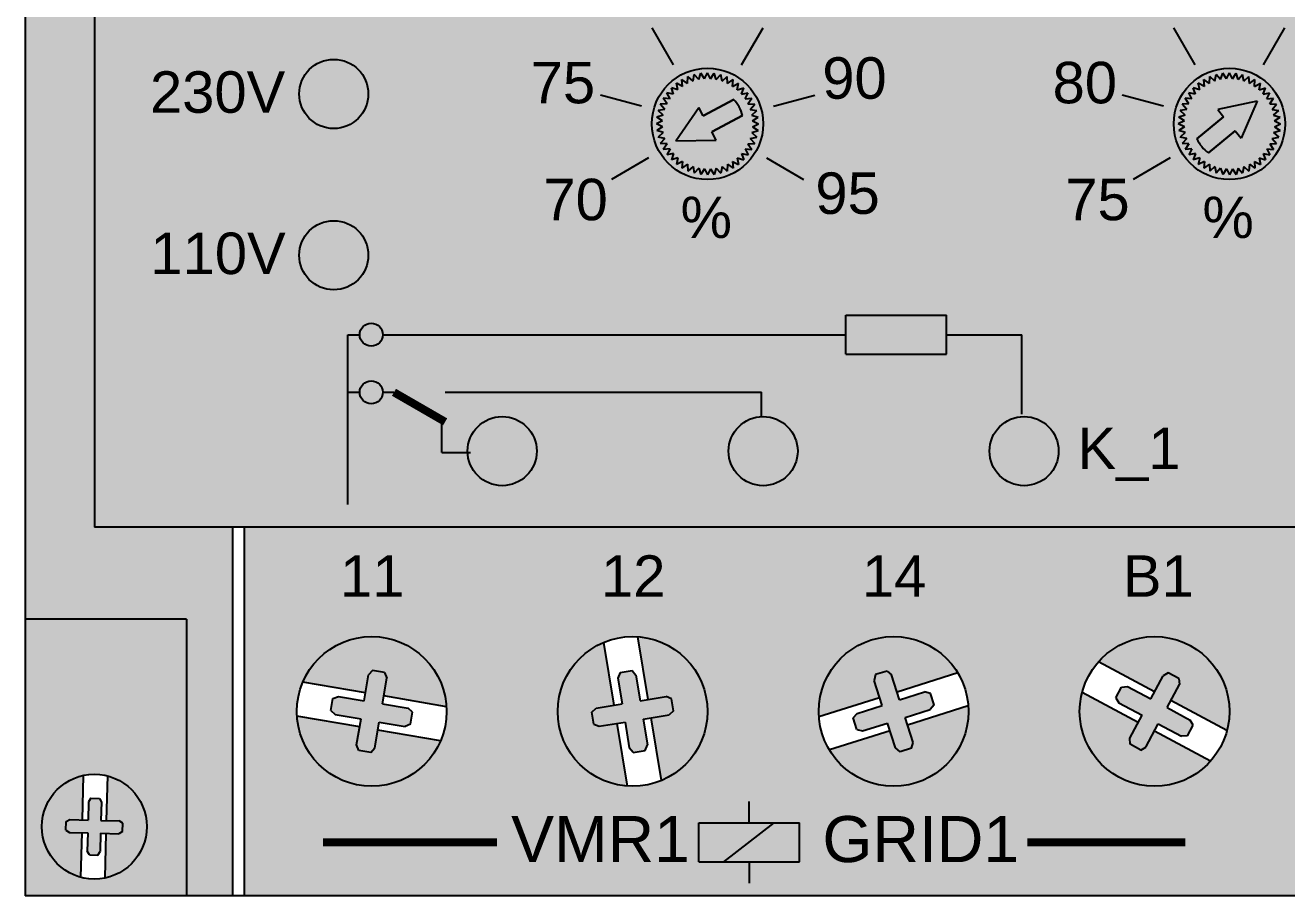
# Model space of a CAD drawing. Header units: millimetres. Extents: x -7152 to 5843, y -5056 to 10205.
# Drawn here: x 558.88 to 599.94, y 4015.91 to 4044.25 of the extents above; entities that cross this region are included whole.
import ezdxf

# ---------------------------------------------------------------- set-up
doc = ezdxf.new("R2010")
doc.units = ezdxf.units.MM
doc.styles.add('Titre0', font='swiss.ttf')

# ---------------------------------------------------------------- blocks, each defined once
blk = doc.blocks.new('commutatierelais_nieuw')
at = {"linetype": 'Continuous', "ltscale": 3, "true_color": 0xdad3ce}
h = blk.add_hatch(color=254, dxfattribs=at)
h.dxf.hatch_style = 1
h.paths.add_polyline_path([(7, 74), (0, 74), (0, 62), (7, 62)], flags=17)
h.paths.add_polyline_path([(0.725, 71, -1), (5.275, 71, -1)], flags=16)
h.paths.add_polyline_path([(1.909, 70.787), (1.761, 70.892), (1.783, 71.259), (1.943, 71.345), (2.738, 71.297), (2.787, 72.091), (2.892, 72.239), (3.259, 72.217), (3.345, 72.057), (3.297, 71.262), (4.091, 71.213), (4.239, 71.108), (4.217, 70.741), (4.057, 70.655), (3.262, 70.703), (3.213, 69.909), (3.108, 69.761), (2.741, 69.783), (2.655, 69.943), (2.703, 70.738)], flags=0)
h.paths.add_polyline_path([(9, 74), (7, 74), (7, 62), (0, 62), (0, 12), (7, 12), (7, 0), (9, 0), (9, 16), (3, 16), (3, 58), (9, 58)])
h.paths.add_polyline_path([(7, 12), (0, 12), (0, 0), (7, 0)], flags=17)
h.paths.add_polyline_path([(5.275, 3, -1), (0.725, 3, -1)], flags=16)
h.paths.add_polyline_path([(4.083, 3.251), (4.235, 3.151), (4.225, 2.783), (4.068, 2.691), (3.272, 2.713), (3.251, 1.917), (3.151, 1.765), (2.783, 1.775), (2.691, 1.932), (2.713, 2.728), (1.917, 2.749), (1.765, 2.849), (1.775, 3.217), (1.932, 3.309), (2.728, 3.287), (2.749, 4.083), (2.849, 4.235), (3.217, 4.225), (3.309, 4.068), (3.287, 3.272)], flags=0)
h.paths.add_polyline_path([(122.5, 16), (9.5, 16), (9.5, 0), (122.5, 0)])
h.paths.add_polyline_path([(29.612, 8, -1), (23.112, 8, -1)], flags=16)
h.paths.add_polyline_path([(27.814, 8.645), (28.054, 8.546), (28.139, 8.027), (27.944, 7.856), (26.822, 7.67), (27.007, 6.549), (26.908, 6.309), (26.389, 6.223), (26.218, 6.419), (26.033, 7.54), (24.911, 7.355), (24.671, 7.454), (24.586, 7.973), (24.781, 8.144), (25.903, 8.33), (25.718, 9.451), (25.817, 9.691), (26.336, 9.777), (26.507, 9.581), (26.692, 8.46)], flags=0)
h.paths.add_polyline_path([(18.287, 8, -1), (11.787, 8, -1)], flags=16)
h.paths.add_polyline_path([(15.499, 8.327), (16.62, 8.135), (16.814, 7.962), (16.725, 7.444), (16.485, 7.346), (15.364, 7.538), (15.172, 6.418), (15, 6.223), (14.482, 6.312), (14.384, 6.553), (14.576, 7.673), (13.455, 7.865), (13.261, 8.038), (13.35, 8.556), (13.59, 8.654), (14.711, 8.462), (14.903, 9.582), (15.075, 9.777), (15.593, 9.688), (15.691, 9.447)], flags=0)
h.paths.add_polyline_path([(40.938, 8, -1), (34.438, 8, -1)], flags=16)
h.paths.add_polyline_path([(36.842, 9.344), (36.906, 9.596), (37.407, 9.755), (37.604, 9.586), (37.948, 8.502), (39.032, 8.846), (39.283, 8.782), (39.442, 8.281), (39.273, 8.083), (38.19, 7.74), (38.533, 6.656), (38.469, 6.404), (37.968, 6.245), (37.771, 6.414), (37.427, 7.498), (36.343, 7.154), (36.092, 7.218), (35.933, 7.719), (36.102, 7.917), (37.185, 8.26)], flags=0)
h.paths.add_polyline_path([(52.262, 8, -1), (45.763, 8, -1)], flags=16)
h.paths.add_polyline_path([(48.471, 7.836), (47.469, 8.372), (47.339, 8.596), (47.586, 9.06), (47.846, 9.077), (48.848, 8.541), (49.384, 9.544), (49.609, 9.674), (50.073, 9.426), (50.09, 9.167), (49.554, 8.164), (50.556, 7.628), (50.686, 7.404), (50.439, 6.94), (50.179, 6.923), (49.177, 7.459), (48.641, 6.456), (48.416, 6.326), (47.952, 6.574), (47.935, 6.833)], flags=0)
h.paths.add_polyline_path([(63.588, 8, -1), (57.088, 8, -1)], flags=16)
h.paths.add_polyline_path([(60.033, 9.559), (60.183, 9.77), (60.708, 9.738), (60.831, 9.509), (60.761, 8.375), (61.896, 8.305), (62.108, 8.154), (62.076, 7.63), (61.847, 7.506), (60.712, 7.576), (60.642, 6.441), (60.492, 6.23), (59.967, 6.262), (59.844, 6.491), (59.914, 7.625), (58.779, 7.695), (58.567, 7.846), (58.599, 8.37), (58.828, 8.494), (59.963, 8.424)], flags=0)
h.paths.add_polyline_path([(74.912, 8, -1), (68.412, 8, -1)], flags=16)
h.paths.add_polyline_path([(69.905, 8.263), (70.126, 8.4), (71.263, 8.4), (71.263, 9.537), (71.4, 9.757), (71.925, 9.757), (72.062, 9.537), (72.062, 8.4), (73.199, 8.4), (73.42, 8.263), (73.42, 7.737), (73.199, 7.6), (72.062, 7.6), (72.062, 6.463), (71.925, 6.243), (71.4, 6.243), (71.263, 6.463), (71.263, 7.6), (70.126, 7.6), (69.905, 7.737)], flags=0)
h.paths.add_polyline_path([(86.238, 8, -1), (79.738, 8, -1)], flags=16)
h.paths.add_polyline_path([(81.211, 7.965), (81.278, 8.487), (81.515, 8.594), (82.642, 8.448), (82.789, 9.576), (82.953, 9.777), (83.474, 9.709), (83.582, 9.473), (83.436, 8.345), (84.563, 8.199), (84.764, 8.035), (84.697, 7.513), (84.46, 7.406), (83.333, 7.552), (83.186, 6.424), (83.022, 6.223), (82.501, 6.291), (82.393, 6.527), (82.539, 7.655), (81.412, 7.801)], flags=0)
h.paths.add_polyline_path([(97.562, 8, -1), (91.062, 8, -1)], flags=16)
h.paths.add_polyline_path([(93.805, 7.751), (92.729, 8.118), (92.564, 8.319), (92.734, 8.816), (92.987, 8.875), (94.063, 8.508), (94.43, 9.584), (94.631, 9.748), (95.129, 9.579), (95.187, 9.325), (94.82, 8.249), (95.896, 7.882), (96.061, 7.681), (95.891, 7.184), (95.638, 7.125), (94.562, 7.492), (94.195, 6.416), (93.994, 6.252), (93.496, 6.421), (93.438, 6.675)], flags=0)
h.paths.add_polyline_path([(108.888, 8, -1), (102.388, 8, -1)], flags=16)
h.paths.add_polyline_path([(105.135, 8.261), (104.792, 9.344), (104.856, 9.596), (105.357, 9.755), (105.555, 9.586), (105.898, 8.502), (106.982, 8.845), (107.234, 8.781), (107.392, 8.28), (107.223, 8.083), (106.14, 7.739), (106.483, 6.656), (106.419, 6.404), (105.918, 6.245), (105.72, 6.414), (105.377, 7.498), (104.293, 7.155), (104.041, 7.219), (103.883, 7.72), (104.052, 7.917)], flags=0)
h.paths.add_polyline_path([(120.213, 8, -1), (113.713, 8, -1)], flags=16)
h.paths.add_polyline_path([(115.778, 9.058), (115.77, 9.318), (116.208, 9.609), (116.444, 9.501), (117.074, 8.555), (118.021, 9.184), (118.28, 9.192), (118.571, 8.755), (118.464, 8.518), (117.517, 7.888), (118.147, 6.942), (118.155, 6.682), (117.717, 6.391), (117.481, 6.499), (116.851, 7.445), (115.904, 6.816), (115.645, 6.808), (115.354, 7.245), (115.461, 7.482), (116.408, 8.112)], flags=0)
h.paths.add_polyline_path([(132, 12), (125, 12), (125, 0), (132, 0)])
h.paths.add_polyline_path([(131.275, 3, -1), (126.725, 3, -1)], flags=16)
h.paths.add_polyline_path([(128.726, 4.213), (128.872, 4.104), (129.16, 3.362), (129.902, 3.65), (130.08, 3.617), (130.213, 3.274), (130.104, 3.128), (129.362, 2.84), (129.65, 2.098), (129.617, 1.92), (129.274, 1.787), (129.128, 1.896), (128.84, 2.638), (128.098, 2.35), (127.92, 2.383), (127.787, 2.726), (127.896, 2.872), (128.638, 3.16), (128.35, 3.902), (128.383, 4.08)], flags=0)
at = {"true_color": 0xe0e0e0, "transparency": 33554687}
h = blk.add_hatch(color=254, dxfattribs=at)
h.dxf.hatch_style = 2
h.paths.add_polyline_path([(3, 58), (3, 16), (129, 16), (129, 58)])
h.paths.add_polyline_path([(24.91, 52.245, -1), (27.91, 52.245, -1)], flags=16)
h.paths.add_polyline_path([(32.027, 33.5, -1), (27.198, 33.5, -1)], flags=16)
h.paths.add_polyline_path([(30.461, 35.549), (30.478, 35.255), (30.721, 35.42), (30.7, 35.127), (30.962, 35.259), (30.903, 34.971), (31.181, 35.068), (31.084, 34.79), (31.372, 34.85), (31.24, 34.587), (31.533, 34.609), (31.368, 34.366), (31.661, 34.349), (31.466, 34.129), (31.754, 34.074), (31.532, 33.882), (31.811, 33.789), (31.565, 33.628), (31.83, 33.5), (31.565, 33.372), (31.811, 33.211), (31.532, 33.118), (31.754, 32.926), (31.466, 32.871), (31.661, 32.651), (31.368, 32.634), (31.533, 32.391), (31.24, 32.413), (31.372, 32.15), (31.084, 32.21), (31.181, 31.932), (30.903, 32.029), (30.962, 31.741), (30.7, 31.873), (30.721, 31.58), (30.478, 31.745), (30.461, 31.451), (30.242, 31.647), (30.186, 31.358), (29.994, 31.581), (29.902, 31.301), (29.74, 31.547), (29.612, 31.282), (29.485, 31.547), (29.323, 31.301), (29.231, 31.581), (29.039, 31.358), (28.983, 31.647), (28.764, 31.451), (28.747, 31.745), (28.504, 31.58), (28.525, 31.873), (28.263, 31.741), (28.322, 32.029), (28.044, 31.932), (28.141, 32.21), (27.853, 32.15), (27.985, 32.413), (27.692, 32.391), (27.857, 32.634), (27.564, 32.651), (27.759, 32.871), (27.471, 32.926), (27.693, 33.118), (27.414, 33.211), (27.66, 33.372), (27.395, 33.5), (27.66, 33.628), (27.414, 33.789), (27.693, 33.882), (27.471, 34.074), (27.759, 34.129), (27.564, 34.349), (27.857, 34.366), (27.692, 34.609), (27.985, 34.587), (27.853, 34.85), (28.141, 34.79), (28.044, 35.068), (28.322, 34.971), (28.263, 35.259), (28.525, 35.127), (28.504, 35.42), (28.747, 35.255), (28.764, 35.549), (28.983, 35.353), (29.039, 35.642), (29.231, 35.419), (29.323, 35.699), (29.485, 35.453), (29.612, 35.718), (29.74, 35.453), (29.902, 35.699), (29.994, 35.419), (30.186, 35.642), (30.242, 35.353)], flags=0)
h.paths.add_polyline_path([(30.747, 34.563, -0.130858), (31.125, 33.858), (29.802, 33.148), (29.991, 32.796), (28.243, 32.765), (29.234, 34.204), (29.423, 33.852)], flags=0)
h.paths.add_polyline_path([(54.677, 33.5, -1), (49.848, 33.5, -1)], flags=16)
h.paths.add_polyline_path([(50.694, 35.068), (50.972, 34.971), (50.913, 35.259), (51.175, 35.127), (51.154, 35.42), (51.397, 35.255), (51.414, 35.549), (51.633, 35.353), (51.689, 35.642), (51.881, 35.419), (51.973, 35.699), (52.135, 35.453), (52.262, 35.718), (52.39, 35.453), (52.552, 35.699), (52.644, 35.419), (52.836, 35.642), (52.892, 35.353), (53.111, 35.549), (53.128, 35.255), (53.371, 35.42), (53.35, 35.127), (53.612, 35.259), (53.553, 34.971), (53.831, 35.068), (53.734, 34.79), (54.022, 34.85), (53.89, 34.587), (54.183, 34.609), (54.018, 34.366), (54.311, 34.349), (54.116, 34.129), (54.404, 34.074), (54.182, 33.882), (54.461, 33.789), (54.215, 33.628), (54.48, 33.5), (54.215, 33.372), (54.461, 33.211), (54.182, 33.118), (54.404, 32.926), (54.116, 32.871), (54.311, 32.651), (54.018, 32.634), (54.183, 32.391), (53.89, 32.413), (54.022, 32.15), (53.734, 32.21), (53.831, 31.932), (53.553, 32.029), (53.612, 31.741), (53.35, 31.873), (53.371, 31.58), (53.128, 31.745), (53.111, 31.451), (52.892, 31.647), (52.836, 31.358), (52.644, 31.581), (52.552, 31.301), (52.39, 31.547), (52.262, 31.282), (52.135, 31.547), (51.973, 31.301), (51.881, 31.581), (51.689, 31.358), (51.633, 31.647), (51.414, 31.451), (51.397, 31.745), (51.154, 31.58), (51.175, 31.873), (50.913, 31.741), (50.972, 32.029), (50.694, 31.932), (50.791, 32.21), (50.503, 32.15), (50.635, 32.413), (50.342, 32.391), (50.507, 32.634), (50.214, 32.651), (50.409, 32.871), (50.121, 32.926), (50.343, 33.118), (50.064, 33.211), (50.31, 33.372), (50.045, 33.5), (50.31, 33.628), (50.064, 33.789), (50.343, 33.882), (50.121, 34.074), (50.409, 34.129), (50.214, 34.349), (50.507, 34.366), (50.342, 34.609), (50.635, 34.587), (50.503, 34.85), (50.791, 34.79)], flags=0)
h.paths.add_polyline_path([(51.755, 34.118), (53.464, 34.487), (52.77, 32.882), (52.516, 33.191), (51.356, 32.237, -0.130858), (50.848, 32.855), (52.009, 33.809)], flags=0)
h.paths.add_polyline_path([(14.889, 41.797, -1), (11.889, 41.797, -1)], flags=16)
h.paths.add_polyline_path([(39.979, 25.2), (39.979, 23.501), (35.612, 23.501), (35.612, 24.35), (15.518, 24.35, -1), (14.518, 24.35), (14.004, 24.35), (14.004, 21.85), (14.518, 21.85, -1), (15.518, 21.85), (16.004, 21.85), (18.076, 20.654), (18.076, 19.237), (19.201, 19.237, -0.009924), (19.2, 19.297, -1), (22.2, 19.297, -0.980346), (19.201, 19.237), (18.076, 19.237), (18.076, 20.654), (16.004, 21.85), (15.518, 21.85, -1), (14.518, 21.85), (14.004, 21.85), (14.004, 24.35), (14.518, 24.35, -1), (15.518, 24.35), (35.612, 24.35), (35.612, 25.2)], flags=16)
h.paths.add_polyline_path([(14.889, 34.797, -1), (11.889, 34.797, -1)], flags=16)
h.paths.add_polyline_path([(33.525, 19.297, -1), (30.525, 19.297, -1)], flags=16)
h.paths.add_polyline_path([(44.85, 19.297, -1), (41.85, 19.297, -1)], flags=16)
h.paths.add_polyline_path([(14.889, 27.797, -1), (11.889, 27.797, -1)], flags=16)
h.paths.add_polyline_path([(59.304, 24.35), (59.818, 24.35, -1), (60.818, 24.35), (80.912, 24.35), (80.912, 25.2), (85.279, 25.2), (85.279, 23.501), (80.912, 23.501), (80.912, 24.35), (60.818, 24.35, -1), (59.818, 24.35), (59.304, 24.35), (59.304, 21.85), (59.818, 21.85, -1), (60.818, 21.85), (61.304, 21.85), (63.376, 20.654), (63.376, 19.237), (64.501, 19.237, -0.009924), (64.5, 19.297, -1), (67.5, 19.297, -0.980346), (64.501, 19.237), (63.376, 19.237), (63.376, 20.654), (61.304, 21.85), (60.818, 21.85, -1), (59.818, 21.85), (59.304, 21.85)], flags=16)
h.paths.add_polyline_path([(78.825, 19.297, -1), (75.825, 19.297, -1)], flags=16)
h.paths.add_polyline_path([(77.327, 33.5, -1), (72.498, 33.5, -1)], flags=16)
h.paths.add_polyline_path([(72.864, 34.349), (73.157, 34.366), (72.992, 34.609), (73.285, 34.587), (73.153, 34.85), (73.441, 34.79), (73.344, 35.068), (73.622, 34.971), (73.563, 35.259), (73.825, 35.127), (73.804, 35.42), (74.047, 35.255), (74.064, 35.549), (74.283, 35.353), (74.339, 35.642), (74.531, 35.419), (74.623, 35.699), (74.785, 35.453), (74.912, 35.718), (75.04, 35.453), (75.202, 35.699), (75.294, 35.419), (75.486, 35.642), (75.542, 35.353), (75.761, 35.549), (75.778, 35.255), (76.021, 35.42), (76, 35.127), (76.262, 35.259), (76.203, 34.971), (76.481, 35.068), (76.384, 34.79), (76.672, 34.85), (76.54, 34.587), (76.833, 34.609), (76.668, 34.366), (76.961, 34.349), (76.766, 34.129), (77.054, 34.074), (76.832, 33.882), (77.111, 33.789), (76.865, 33.628), (77.13, 33.5), (76.865, 33.372), (77.111, 33.211), (76.832, 33.118), (77.054, 32.926), (76.766, 32.871), (76.961, 32.651), (76.668, 32.634), (76.833, 32.391), (76.54, 32.413), (76.672, 32.15), (76.384, 32.21), (76.481, 31.932), (76.203, 32.029), (76.262, 31.741), (76, 31.873), (76.021, 31.58), (75.778, 31.745), (75.761, 31.451), (75.542, 31.647), (75.486, 31.358), (75.294, 31.581), (75.202, 31.301), (75.04, 31.547), (74.912, 31.282), (74.785, 31.547), (74.623, 31.301), (74.531, 31.581), (74.339, 31.358), (74.283, 31.647), (74.064, 31.451), (74.047, 31.745), (73.804, 31.58), (73.825, 31.873), (73.563, 31.741), (73.622, 32.029), (73.344, 31.932), (73.441, 32.21), (73.153, 32.15), (73.285, 32.413), (72.992, 32.391), (73.157, 32.634), (72.864, 32.651), (73.059, 32.871), (72.771, 32.926), (72.993, 33.118), (72.714, 33.211), (72.96, 33.372), (72.695, 33.5), (72.96, 33.628), (72.714, 33.789), (72.993, 33.882), (72.771, 34.074), (73.059, 34.129)], flags=0)
h.paths.add_polyline_path([(73.448, 34.021, -0.130858), (73.901, 34.681), (75.139, 33.83), (75.365, 34.159), (76.194, 32.619), (74.46, 32.841), (74.686, 33.17)], flags=0)
h.paths.add_polyline_path([(81.535, 52.245, -1), (84.535, 52.245, -1)], flags=16)
h.paths.add_polyline_path([(93.199, 43.725), (97.081, 43.725), (97.081, 34.02), (93.199, 34.02)], flags=16)
h.paths.add_polyline_path([(94.101, 43.148), (96.18, 43.148), (96.18, 42.362), (94.101, 42.362)], flags=0)
h.paths.add_polyline_path([(94.17, 43.078), (96.111, 43.078), (96.111, 42.431), (94.17, 42.431)], flags=0)
h.paths.add_polyline_path([(94.101, 40.56), (96.18, 40.56), (96.18, 39.774), (94.101, 39.774)], flags=0)
h.paths.add_polyline_path([(94.17, 40.49), (96.111, 40.49), (96.111, 39.843), (94.17, 39.843)], flags=0)
h.paths.add_polyline_path([(90.15, 19.297, -1), (87.15, 19.297, -1)], flags=16)
h.paths.add_polyline_path([(94.101, 37.972), (96.18, 37.972), (96.18, 37.186), (94.101, 37.186)], flags=0)
h.paths.add_polyline_path([(94.17, 37.902), (96.111, 37.902), (96.111, 37.255), (94.17, 37.255)], flags=0)
h.paths.add_polyline_path([(94.101, 35.384), (96.18, 35.384), (96.18, 34.598), (94.101, 34.598)], flags=0)
h.paths.add_polyline_path([(94.17, 35.314), (96.111, 35.314), (96.111, 34.667), (94.17, 34.667)], flags=0)
h.paths.add_polyline_path([(96.992, 51.777), (96.992, 54.482), (97.77, 54.482), (97.77, 51.777)], flags=16)
h.paths.add_polyline_path([(98.102, 51.777), (98.102, 54.482), (98.937, 54.482), (99.593, 53.136), (99.615, 53.14), (99.615, 54.482), (100.393, 54.482), (100.393, 51.777), (99.558, 51.777), (98.894, 53.151), (98.88, 53.144), (98.88, 51.777)], flags=16)
h.paths.add_polyline_path([(100.724, 51.777), (100.724, 54.482), (102.419, 54.482), (102.419, 53.889), (101.502, 53.889), (101.502, 53.376), (102.359, 53.376), (102.359, 52.797), (101.502, 52.797), (101.502, 51.777)], flags=16)
h.paths.add_polyline_path([(102.698, 51.777), (102.698, 54.482), (103.843, 54.482), (103.961, 54.478), (104.133, 54.461), (104.264, 54.432), (104.35, 54.403), (104.454, 54.358), (104.503, 54.328), (104.55, 54.3), (104.615, 54.244), (104.653, 54.2), (104.678, 54.171), (104.721, 54.107), (104.739, 54.071), (104.761, 54.026), (104.793, 53.94), (104.803, 53.879), (104.817, 53.794), (104.821, 53.697), (104.815, 53.587), (104.793, 53.443), (104.746, 53.311), (104.691, 53.209), (104.643, 53.151), (104.603, 53.104), (104.557, 53.065), (104.511, 53.026), (104.457, 52.994), (104.357, 52.944), (104.271, 52.915), (104.734, 52.139), (105.488, 54.482), (105.849, 54.482), (104.982, 51.777), (104.057, 51.777), (103.551, 52.797), (103.476, 52.797), (103.476, 51.777)], flags=16)
h.paths.add_polyline_path([(103.476, 53.276), (103.476, 53.889), (103.736, 53.889), (103.799, 53.889), (103.847, 53.879), (103.918, 53.863), (103.961, 53.832), (104.001, 53.806), (104.032, 53.75), (104.048, 53.723), (104.07, 53.622), (104.061, 53.523), (104.025, 53.415), (103.99, 53.379), (103.95, 53.34), (103.915, 53.322), (103.855, 53.292), (103.763, 53.276), (103.708, 53.276)], flags=0)
h.paths.add_polyline_path([(105.374, 51.777), (106.245, 54.482), (106.605, 54.482), (107.426, 51.9), (107.426, 54.482), (108.511, 54.482), (108.621, 54.478), (108.728, 54.471), (108.883, 54.453), (108.992, 54.425), (109.126, 54.374), (109.192, 54.328), (109.23, 54.305), (109.317, 54.218), (109.375, 54.102), (109.403, 53.996), (109.42, 53.878), (109.408, 53.711), (109.386, 53.612), (109.349, 53.524), (109.305, 53.455), (109.209, 53.348), (109.096, 53.279), (108.974, 53.222), (109.042, 53.211), (109.114, 53.201), (109.215, 53.167), (109.334, 53.103), (109.423, 53.028), (109.485, 52.942), (109.531, 52.855), (109.563, 52.764), (109.585, 52.662), (109.597, 52.538), (109.589, 52.422), (109.581, 52.376), (109.57, 52.309), (109.532, 52.204), (109.463, 52.102), (109.413, 52.052), (109.377, 52.015), (109.317, 51.973), (109.258, 51.932), (109.203, 51.909), (109.117, 51.873), (108.961, 51.825), (108.75, 51.79), (108.593, 51.781), (108.468, 51.777), (107.426, 51.777), (106.68, 51.777), (106.562, 52.216), (105.876, 52.216), (105.734, 51.777)], flags=16)
h.paths.add_polyline_path([(108.197, 52.369), (108.197, 52.883), (108.495, 52.883), (108.607, 52.87), (108.693, 52.833), (108.763, 52.763), (108.788, 52.661), (108.782, 52.608), (108.778, 52.583), (108.775, 52.558), (108.762, 52.514), (108.694, 52.432), (108.619, 52.395), (108.541, 52.378), (108.45, 52.369)], flags=0)
h.paths.add_polyline_path([(108.197, 53.383), (108.197, 53.889), (108.459, 53.889), (108.606, 53.862), (108.65, 53.818), (108.687, 53.781), (108.717, 53.675), (108.71, 53.615), (108.703, 53.55), (108.652, 53.461), (108.596, 53.429), (108.559, 53.404), (108.464, 53.386), (108.4, 53.383)], flags=0)
h.paths.add_polyline_path([(109.802, 51.777), (109.802, 54.482), (111.501, 54.482), (111.501, 53.889), (110.573, 53.889), (110.573, 53.418), (111.44, 53.418), (111.44, 52.84), (110.573, 52.84), (110.573, 52.369), (111.501, 52.369), (111.501, 51.777)], flags=16)
h.paths.add_polyline_path([(111.808, 51.777), (111.808, 54.482), (112.586, 54.482), (112.586, 52.369), (113.492, 52.369), (113.492, 51.777)], flags=16)
h.paths.add_polyline_path([(114.665, 55.432, -0.414214), (115.465, 56.232), (124.165, 56.232, -0.414214), (124.965, 55.432), (124.965, 46.032, -0.414214), (124.165, 45.232), (115.465, 45.232, -0.414214), (114.665, 46.032)], flags=16)
h.paths.add_polyline_path([(112.833, 19.297, -1), (109.833, 19.297, -1)], flags=16)
h.paths.add_polyline_path([(116.292, 53.967), (118.146, 53.967, 0.131652), (118.232, 54.291, -1), (119.526, 54.291), (119.526, 47.174, -1), (118.232, 47.174, 0.131652), (118.146, 47.497), (116.292, 47.497)], flags=0)
h.paths.add_polyline_path([(117.192, 53.304), (118.852, 53.304), (118.852, 48.161), (117.192, 48.161)], flags=0)
h.paths.add_polyline_path([(122.017, 27.776, -1), (118.782, 27.776, -1)], flags=16)
h.paths.add_polyline_path([(29.006, 43.448), (31.246, 43.448), (31.246, 46.148), (29.006, 46.148)], flags=24)
h.paths.add_polyline_path([(51.197, 43.448), (53.907, 43.448), (53.907, 46.148), (51.197, 46.148)], flags=24)
h.paths.add_polyline_path([(96.148, 47.975), (113.954, 47.975), (113.954, 51.136), (96.148, 51.136)], flags=24)
h.paths.add_polyline_path([(120.781, 45.785), (124.327, 45.785), (124.327, 48.629), (120.781, 48.629)], flags=8)
h.paths.add_polyline_path([(120.781, 48.086), (123.664, 48.086), (123.664, 50.931), (120.781, 50.931)], flags=8)
h.paths.add_polyline_path([(120.805, 50.462), (123.367, 50.462), (123.367, 53.162), (120.805, 53.162)], flags=8)
h.paths.add_polyline_path([(120.805, 52.769), (123.282, 52.769), (123.282, 55.469), (120.805, 55.469)], flags=8)
h.paths.add_polyline_path([(117.561, 30.036), (123.153, 30.036), (123.153, 32.878), (117.561, 32.878)], flags=24)
h.paths.add_polyline_path([(97.009, 41.425), (105.842, 41.425), (105.842, 44.27), (97.009, 44.27)], flags=24)
h.paths.add_polyline_path([(96.756, 38.252), (126.397, 38.252), (126.397, 41.799), (96.756, 41.799)], flags=24)
h.paths.add_polyline_path([(84.526, 41.425), (93.359, 41.425), (93.359, 44.27), (84.526, 44.27)], flags=24)
h.paths.add_polyline_path([(81.663, 38.861), (93.51, 38.861), (93.51, 41.621), (81.663, 41.621)], flags=24)
h.paths.add_polyline_path([(67.93, 42.321), (82.445, 42.321), (82.445, 47.214), (67.93, 47.214)], flags=24)
h.paths.add_polyline_path([(48.54, 43.186), (52.289, 43.186), (52.289, 47.041), (48.54, 47.041)], flags=24)
h.paths.add_polyline_path([(26.121, 43.186), (29.87, 43.186), (29.87, 47.041), (26.121, 47.041)], flags=24)
h.paths.add_polyline_path([(79.142, 29.092), (82.789, 29.092), (82.789, 31.792), (79.142, 31.792)], flags=24)
h.paths.add_polyline_path([(79.442, 34.09), (83.089, 34.09), (83.089, 36.79), (79.442, 36.79)], flags=24)
h.paths.add_polyline_path([(77.092, 37.414), (80.739, 37.414), (80.739, 40.114), (77.092, 40.114)], flags=24)
h.paths.add_polyline_path([(69.789, 37.539), (73.436, 37.539), (73.436, 40.239), (69.789, 40.239)], flags=24)
h.paths.add_polyline_path([(66.788, 33.89), (70.435, 33.89), (70.435, 36.59), (66.788, 36.59)], flags=24)
h.paths.add_polyline_path([(68.447, 28.839), (70.696, 28.839), (70.696, 31.464), (68.447, 31.464)], flags=24)
h.paths.add_polyline_path([(72.22, 27.96), (78.854, 27.96), (78.854, 30.804), (72.22, 30.804)], flags=24)
h.paths.add_polyline_path([(56.492, 29.092), (61.513, 29.092), (61.513, 31.792), (56.492, 31.792)], flags=24)
h.paths.add_polyline_path([(56.792, 34.09), (60.439, 34.09), (60.439, 36.79), (56.792, 36.79)], flags=24)
h.paths.add_polyline_path([(54.442, 37.414), (58.089, 37.414), (58.089, 40.114), (54.442, 40.114)], flags=24)
h.paths.add_polyline_path([(47.139, 37.539), (50.786, 37.539), (50.786, 40.239), (47.139, 40.239)], flags=24)
h.paths.add_polyline_path([(44.138, 33.89), (47.785, 33.89), (47.785, 36.59), (44.138, 36.59)], flags=24)
h.paths.add_polyline_path([(44.701, 28.829), (48.323, 28.829), (48.323, 31.454), (44.701, 31.454)], flags=24)
h.paths.add_polyline_path([(50.64, 28.042), (53.656, 28.042), (53.656, 30.742), (50.64, 30.742)], flags=24)
h.paths.add_polyline_path([(33.842, 29.092), (37.489, 29.092), (37.489, 31.792), (33.842, 31.792)], flags=24)
h.paths.add_polyline_path([(34.142, 34.09), (37.789, 34.09), (37.789, 36.79), (34.142, 36.79)], flags=24)
h.paths.add_polyline_path([(31.792, 37.414), (35.439, 37.414), (35.439, 40.114), (31.792, 40.114)], flags=24)
h.paths.add_polyline_path([(24.489, 37.539), (28.136, 37.539), (28.136, 40.239), (24.489, 40.239)], flags=24)
h.paths.add_polyline_path([(21.501, 33.903), (25.123, 33.903), (25.123, 36.528), (21.501, 36.528)], flags=24)
h.paths.add_polyline_path([(22.038, 28.817), (25.685, 28.817), (25.685, 31.517), (22.038, 31.517)], flags=24)
h.paths.add_polyline_path([(27.99, 28.042), (31.006, 28.042), (31.006, 30.742), (27.99, 30.742)], flags=24)
h.paths.add_polyline_path([(106.447, 21.747), (115.623, 21.747), (115.623, 24.447), (106.447, 24.447)], flags=24)
h.paths.add_polyline_path([(90.374, 17.33), (95.791, 17.33), (95.791, 20.915), (90.374, 20.915)], flags=24)
h.paths.add_polyline_path([(45.074, 17.33), (50.491, 17.33), (50.491, 20.915), (45.074, 20.915)], flags=24)
h.paths.add_polyline_path([(78.043, 54.286), (88.036, 54.286), (88.036, 57.447), (78.043, 57.447)], flags=24)
h.paths.add_polyline_path([(21.503, 54.116), (31.496, 54.116), (31.496, 57.277), (21.503, 57.277)], flags=24)
h.paths.add_polyline_path([(4.97, 26.468), (11.545, 26.468), (11.545, 29.243), (4.97, 29.243)], flags=24)
h.paths.add_polyline_path([(4.951, 33.468), (11.525, 33.468), (11.525, 36.243), (4.951, 36.243)], flags=24)
h.paths.add_polyline_path([(4.951, 40.468), (11.525, 40.468), (11.525, 43.243), (4.951, 43.243)], flags=24)
at = {"linetype": 'Continuous', "ltscale": 3}
h = blk.add_hatch(color=51, dxfattribs=at)
h.dxf.hatch_style = 1
h.paths.add_polyline_path([(14.889, 34.797, 1), (11.889, 34.797, 1)])
h = blk.add_hatch(color=240, dxfattribs=at)
h.dxf.hatch_style = 1
h.paths.add_polyline_path([(31.533, 34.609), (31.24, 34.587), (31.372, 34.85), (31.084, 34.79), (31.181, 35.068), (30.903, 34.971), (30.962, 35.259), (30.7, 35.127), (30.721, 35.42), (30.478, 35.255), (30.461, 35.549), (30.242, 35.353), (30.186, 35.642), (29.994, 35.419), (29.902, 35.699), (29.74, 35.453), (29.612, 35.718), (29.485, 35.453), (29.323, 35.699), (29.231, 35.419), (29.039, 35.642), (28.983, 35.353), (28.764, 35.549), (28.747, 35.255), (28.504, 35.42), (28.525, 35.127), (28.263, 35.259), (28.322, 34.971), (28.044, 35.068), (28.141, 34.79), (27.853, 34.85), (27.985, 34.587), (27.692, 34.609), (27.857, 34.366), (27.564, 34.349), (27.759, 34.129), (27.471, 34.074), (27.693, 33.882), (27.414, 33.789), (27.66, 33.628), (27.395, 33.5), (27.66, 33.372), (27.414, 33.211), (27.693, 33.118), (27.471, 32.926), (27.759, 32.871), (27.564, 32.651), (27.857, 32.634), (27.692, 32.391), (27.985, 32.413), (27.853, 32.15), (28.141, 32.21), (28.044, 31.932), (28.322, 32.029), (28.263, 31.741), (28.525, 31.873), (28.504, 31.58), (28.747, 31.745), (28.764, 31.451), (28.983, 31.647), (29.039, 31.358), (29.231, 31.581), (29.323, 31.301), (29.485, 31.547), (29.612, 31.282), (29.74, 31.547), (29.902, 31.301), (29.994, 31.581), (30.186, 31.358), (30.242, 31.647), (30.461, 31.451), (30.478, 31.745), (30.721, 31.58), (30.7, 31.873), (30.962, 31.741), (30.903, 32.029), (31.181, 31.932), (31.084, 32.21), (31.372, 32.15), (31.24, 32.413), (31.533, 32.391), (31.368, 32.634), (31.661, 32.651), (31.466, 32.871), (31.754, 32.926), (31.532, 33.118), (31.811, 33.211), (31.565, 33.372), (31.83, 33.5), (31.565, 33.628), (31.811, 33.789), (31.532, 33.882), (31.754, 34.074), (31.466, 34.129), (31.661, 34.349), (31.368, 34.366)])
h.paths.add_polyline_path([(29.234, 34.204), (29.423, 33.852), (30.747, 34.563, -0.130858), (31.125, 33.858), (29.802, 33.148), (29.991, 32.796), (28.243, 32.765)], flags=16)
h = blk.add_hatch(color=240, dxfattribs=at)
h.dxf.hatch_style = 1
h.paths.add_polyline_path([(53.831, 35.068), (53.553, 34.971), (53.612, 35.259), (53.35, 35.127), (53.371, 35.42), (53.128, 35.255), (53.111, 35.549), (52.892, 35.353), (52.836, 35.642), (52.644, 35.419), (52.552, 35.699), (52.39, 35.453), (52.262, 35.718), (52.135, 35.453), (51.973, 35.699), (51.881, 35.419), (51.689, 35.642), (51.633, 35.353), (51.414, 35.549), (51.397, 35.255), (51.154, 35.42), (51.175, 35.127), (50.913, 35.259), (50.972, 34.971), (50.694, 35.068), (50.791, 34.79), (50.503, 34.85), (50.635, 34.587), (50.342, 34.609), (50.507, 34.366), (50.214, 34.349), (50.409, 34.129), (50.121, 34.074), (50.343, 33.882), (50.064, 33.789), (50.31, 33.628), (50.045, 33.5), (50.31, 33.372), (50.064, 33.211), (50.343, 33.118), (50.121, 32.926), (50.409, 32.871), (50.214, 32.651), (50.507, 32.634), (50.342, 32.391), (50.635, 32.413), (50.503, 32.15), (50.791, 32.21), (50.694, 31.932), (50.972, 32.029), (50.913, 31.741), (51.175, 31.873), (51.154, 31.58), (51.397, 31.745), (51.414, 31.451), (51.633, 31.647), (51.689, 31.358), (51.881, 31.581), (51.973, 31.301), (52.135, 31.547), (52.262, 31.282), (52.39, 31.547), (52.552, 31.301), (52.644, 31.581), (52.836, 31.358), (52.892, 31.647), (53.111, 31.451), (53.128, 31.745), (53.371, 31.58), (53.35, 31.873), (53.612, 31.741), (53.553, 32.029), (53.831, 31.932), (53.734, 32.21), (54.022, 32.15), (53.89, 32.413), (54.183, 32.391), (54.018, 32.634), (54.311, 32.651), (54.116, 32.871), (54.404, 32.926), (54.182, 33.118), (54.461, 33.211), (54.215, 33.372), (54.48, 33.5), (54.215, 33.628), (54.461, 33.789), (54.182, 33.882), (54.404, 34.074), (54.116, 34.129), (54.311, 34.349), (54.018, 34.366), (54.183, 34.609), (53.89, 34.587), (54.022, 34.85), (53.734, 34.79)])
h.paths.add_polyline_path([(53.464, 34.487), (52.77, 32.882), (52.516, 33.191), (51.356, 32.237, -0.130858), (50.848, 32.855), (52.009, 33.809), (51.755, 34.118)], flags=16)
h = blk.add_hatch(color=232, dxfattribs=at)
h.dxf.hatch_style = 1
h.paths.add_polyline_path([(31.125, 33.858, 0.130858), (30.747, 34.563), (29.423, 33.852), (29.234, 34.204), (28.243, 32.765), (29.991, 32.796), (29.802, 33.148)])
h = blk.add_hatch(color=232, dxfattribs=at)
h.dxf.hatch_style = 1
h.paths.add_polyline_path([(53.464, 34.487), (51.755, 34.118), (52.009, 33.809), (50.848, 32.855, 0.130858), (51.356, 32.237), (52.516, 33.191), (52.77, 32.882)])
h = blk.add_hatch(color=51, dxfattribs=at)
h.dxf.hatch_style = 1
h.paths.add_polyline_path([(14.889, 27.797, 1), (11.889, 27.797, 1)])
h = blk.add_hatch(color=51, dxfattribs=at)
h.dxf.hatch_style = 1
h.paths.add_polyline_path([(22.2, 19.297, 1), (19.2, 19.297, 1)])
h = blk.add_hatch(color=51, dxfattribs=at)
h.dxf.hatch_style = 1
h.paths.add_polyline_path([(30.525, 19.297, 1), (33.525, 19.297, 1)])
h = blk.add_hatch(color=81, dxfattribs=at)
h.dxf.hatch_style = 1
h.paths.add_polyline_path([(41.85, 19.297, 1), (44.85, 19.297, 1)])
h = blk.add_hatch(color=253, dxfattribs=at)
h.dxf.hatch_style = 1
h.paths.add_polyline_path([(15.587, 11.203, -0.34754), (18.281, 8.205), (15.558, 8.672), (15.691, 9.447), (15.593, 9.688), (15.075, 9.777), (14.903, 9.582), (14.77, 8.807), (12.047, 9.274, -0.34754)])
h.paths.add_polyline_path([(14.517, 7.328), (14.384, 6.553), (14.482, 6.312), (15, 6.223), (15.172, 6.418), (15.305, 7.193), (18.028, 6.726, -0.34754), (14.488, 4.797, -0.34754), (11.794, 7.795)])
h = blk.add_hatch(color=253, dxfattribs=at)
h.dxf.hatch_style = 1
h.paths.add_polyline_path([(29.569, 8.529, -0.34754), (27.618, 5.002), (27.168, 7.727), (27.944, 7.856), (28.139, 8.027), (28.054, 8.546), (27.814, 8.645), (27.037, 8.517), (26.587, 11.242, -0.34754)])
h.paths.add_polyline_path([(25.557, 8.273), (24.781, 8.144), (24.586, 7.973), (24.671, 7.454), (24.911, 7.355), (25.688, 7.483), (26.138, 4.758, -0.34754), (23.156, 7.471, -0.34754), (25.107, 10.998)])
h = blk.add_hatch(color=253, dxfattribs=at)
h.dxf.hatch_style = 1
h.paths.add_polyline_path([(36.705, 11.098, -0.34754), (40.475, 9.671), (37.842, 8.836), (37.604, 9.586), (37.407, 9.755), (36.906, 9.596), (36.842, 9.344), (37.08, 8.594), (34.446, 7.759, -0.34754)])
h.paths.add_polyline_path([(37.533, 7.164), (37.771, 6.414), (37.968, 6.245), (38.469, 6.404), (38.533, 6.656), (38.295, 7.406), (40.929, 8.241, -0.34754), (38.67, 4.902, -0.34754), (34.9, 6.329)])
h = blk.add_hatch(color=253, dxfattribs=at)
h.dxf.hatch_style = 1
h.paths.add_polyline_path([(50.544, 10.866, -0.34754), (52.155, 7.171), (49.719, 8.473), (50.09, 9.167), (50.073, 9.426), (49.609, 9.674), (49.384, 9.544), (49.013, 8.85), (46.577, 10.152, -0.34754)])
h.paths.add_polyline_path([(48.306, 7.527), (47.935, 6.833), (47.952, 6.574), (48.416, 6.326), (48.641, 6.456), (49.012, 7.15), (51.448, 5.848, -0.34754), (47.481, 5.134, -0.34754), (45.87, 8.829)])
h = blk.add_hatch(color=256, dxfattribs=at)
h.dxf.hatch_style = 1
h.paths.add_polyline_path([(15.593, 9.688), (15.691, 9.447), (15.499, 8.327), (16.62, 8.135), (16.814, 7.962), (16.725, 7.444), (16.485, 7.346), (15.364, 7.538), (15.172, 6.418), (15, 6.223), (14.482, 6.312), (14.384, 6.553), (14.576, 7.673), (13.455, 7.865), (13.261, 8.038), (13.35, 8.556), (13.59, 8.654), (14.711, 8.462), (14.903, 9.582), (15.075, 9.777)])
h = blk.add_hatch(color=256, dxfattribs=at)
h.dxf.hatch_style = 1
h.paths.add_polyline_path([(28.139, 8.027), (27.944, 7.856), (26.822, 7.67), (27.007, 6.549), (26.908, 6.309), (26.389, 6.223), (26.218, 6.419), (26.033, 7.54), (24.911, 7.355), (24.671, 7.454), (24.586, 7.973), (24.781, 8.144), (25.903, 8.33), (25.718, 9.451), (25.817, 9.691), (26.336, 9.777), (26.507, 9.581), (26.692, 8.46), (27.814, 8.645), (28.054, 8.546)])
h = blk.add_hatch(color=256, dxfattribs=at)
h.dxf.hatch_style = 1
h.paths.add_polyline_path([(37.407, 9.755), (37.604, 9.586), (37.948, 8.502), (39.032, 8.846), (39.283, 8.782), (39.442, 8.281), (39.273, 8.083), (38.19, 7.74), (38.533, 6.656), (38.469, 6.404), (37.968, 6.245), (37.771, 6.414), (37.427, 7.498), (36.343, 7.154), (36.092, 7.218), (35.933, 7.719), (36.102, 7.917), (37.185, 8.26), (36.842, 9.344), (36.906, 9.596)])
h = blk.add_hatch(color=256, dxfattribs=at)
h.dxf.hatch_style = 1
h.paths.add_polyline_path([(50.073, 9.426), (50.09, 9.167), (49.554, 8.164), (50.556, 7.628), (50.686, 7.404), (50.439, 6.94), (50.179, 6.923), (49.177, 7.459), (48.641, 6.456), (48.416, 6.326), (47.952, 6.574), (47.935, 6.833), (48.471, 7.836), (47.469, 8.372), (47.339, 8.596), (47.586, 9.06), (47.846, 9.077), (48.848, 8.541), (49.384, 9.544), (49.609, 9.674)])
h = blk.add_hatch(color=253, dxfattribs=at)
h.dxf.hatch_style = 1
h.paths.add_polyline_path([(5.274, 2.939, -0.34754), (3.466, 0.773), (3.517, 2.706), (4.068, 2.691), (4.225, 2.783), (4.235, 3.151), (4.083, 3.251), (3.532, 3.266), (3.584, 5.199, -0.34754)])
h.paths.add_polyline_path([(2.483, 3.294), (1.932, 3.309), (1.775, 3.217), (1.765, 2.849), (1.917, 2.749), (2.468, 2.734), (2.416, 0.801, -0.34754), (0.726, 3.061, -0.34754), (2.534, 5.227)])
h = blk.add_hatch(color=256, dxfattribs=at)
h.dxf.hatch_style = 1
h.paths.add_polyline_path([(4.225, 2.783), (4.068, 2.691), (3.272, 2.713), (3.251, 1.917), (3.151, 1.765), (2.783, 1.775), (2.691, 1.932), (2.713, 2.728), (1.917, 2.749), (1.765, 2.849), (1.775, 3.217), (1.932, 3.309), (2.728, 3.287), (2.749, 4.083), (2.849, 4.235), (3.217, 4.225), (3.309, 4.068), (3.287, 3.272), (4.083, 3.251), (4.235, 3.151)])
at = {"color": 7, "linetype": 'Continuous', "ltscale": 3}
for p, q in [((0, 74), (0, 0)), ((3, 58), (3, 16)), ((28.132, 36.064), (27.205, 37.67)), ((31.093, 36.064), (32.02, 37.67)), ((50.782, 36.064), (49.855, 37.67)), ((53.743, 36.064), (54.67, 37.67)), ((28.983, 35.353), (29.039, 35.642)), ((29.231, 35.419), (29.039, 35.642)), ((29.231, 35.419), (29.323, 35.699)), ((29.485, 35.453), (29.323, 35.699)), ((29.485, 35.453), (29.612, 35.718)), ((29.74, 35.453), (29.612, 35.718)), ((29.74, 35.453), (29.902, 35.699)), ((29.994, 35.419), (29.902, 35.699)), ((29.994, 35.419), (30.186, 35.642)), ((30.242, 35.353), (30.186, 35.642)), ((51.633, 35.353), (51.689, 35.642)), ((51.881, 35.419), (51.689, 35.642)), ((51.881, 35.419), (51.973, 35.699)), ((52.135, 35.453), (51.973, 35.699)), ((52.135, 35.453), (52.262, 35.718)), ((52.39, 35.453), (52.262, 35.718)), ((52.39, 35.453), (52.552, 35.699)), ((52.644, 35.419), (52.552, 35.699)), ((52.644, 35.419), (52.836, 35.642)), ((52.892, 35.353), (52.836, 35.642)), ((28.141, 34.79), (28.044, 35.068)), ((28.322, 34.971), (28.044, 35.068)), ((28.322, 34.971), (28.263, 35.259)), ((28.525, 35.127), (28.263, 35.259)), ((28.525, 35.127), (28.504, 35.42)), ((28.747, 35.255), (28.504, 35.42)), ((28.747, 35.255), (28.764, 35.549)), ((28.983, 35.353), (28.764, 35.549)), ((30.242, 35.353), (30.461, 35.549)), ((30.478, 35.255), (30.461, 35.549)), ((30.478, 35.255), (30.721, 35.42)), ((30.7, 35.127), (30.721, 35.42)), ((30.7, 35.127), (30.962, 35.259)), ((30.903, 34.971), (30.962, 35.259)), ((30.903, 34.971), (31.181, 35.068)), ((31.084, 34.79), (31.181, 35.068)), ((50.791, 34.79), (50.694, 35.068)), ((50.972, 34.971), (50.694, 35.068)), ((50.972, 34.971), (50.913, 35.259)), ((51.175, 35.127), (50.913, 35.259)), ((51.175, 35.127), (51.154, 35.42)), ((51.397, 35.255), (51.154, 35.42)), ((51.397, 35.255), (51.414, 35.549)), ((51.633, 35.353), (51.414, 35.549)), ((52.892, 35.353), (53.111, 35.549)), ((53.128, 35.255), (53.111, 35.549)), ((53.128, 35.255), (53.371, 35.42)), ((53.35, 35.127), (53.371, 35.42)), ((53.35, 35.127), (53.612, 35.259)), ((53.553, 34.971), (53.612, 35.259)), ((53.553, 34.971), (53.831, 35.068)), ((53.734, 34.79), (53.831, 35.068)), ((26.753, 34.266), (24.961, 34.746)), ((27.857, 34.366), (27.692, 34.609)), ((27.985, 34.587), (27.692, 34.609)), ((27.985, 34.587), (27.853, 34.85)), ((28.141, 34.79), (27.853, 34.85)), ((29.423, 33.852), (30.747, 34.563)), ((30.747, 34.563), (29.423, 33.852)), ((31.084, 34.79), (31.372, 34.85)), ((31.24, 34.587), (31.372, 34.85)), ((31.24, 34.587), (31.533, 34.609)), ((31.368, 34.366), (31.533, 34.609)), ((32.472, 34.266), (34.264, 34.746)), ((49.403, 34.266), (47.611, 34.746)), ((50.507, 34.366), (50.342, 34.609)), ((50.635, 34.587), (50.342, 34.609)), ((50.635, 34.587), (50.503, 34.85)), ((50.791, 34.79), (50.503, 34.85)), ((53.734, 34.79), (54.022, 34.85)), ((53.89, 34.587), (54.022, 34.85)), ((53.89, 34.587), (54.183, 34.609)), ((54.018, 34.366), (54.183, 34.609)), ((27.759, 34.129), (27.471, 34.074)), ((27.693, 33.882), (27.471, 34.074)), ((27.857, 34.366), (27.564, 34.349)), ((27.759, 34.129), (27.564, 34.349)), ((28.243, 32.765), (29.234, 34.204)), ((29.423, 33.852), (29.234, 34.204)), ((31.368, 34.366), (31.661, 34.349)), ((31.466, 34.129), (31.661, 34.349)), ((31.466, 34.129), (31.754, 34.074)), ((31.532, 33.882), (31.754, 34.074)), ((50.409, 34.129), (50.121, 34.074)), ((50.343, 33.882), (50.121, 34.074)), ((50.507, 34.366), (50.214, 34.349)), ((50.409, 34.129), (50.214, 34.349)), ((53.464, 34.487), (51.755, 34.118)), ((51.755, 34.118), (52.009, 33.809)), ((53.464, 34.487), (52.77, 32.882)), ((54.018, 34.366), (54.311, 34.349)), ((54.116, 34.129), (54.311, 34.349)), ((54.116, 34.129), (54.404, 34.074)), ((54.182, 33.882), (54.404, 34.074)), ((27.66, 33.628), (27.395, 33.5)), ((27.66, 33.372), (27.395, 33.5)), ((27.693, 33.882), (27.414, 33.789)), ((27.66, 33.628), (27.414, 33.789)), ((29.802, 33.148), (31.125, 33.858)), ((31.125, 33.858), (29.802, 33.148)), ((31.532, 33.882), (31.811, 33.789)), ((31.565, 33.628), (31.811, 33.789)), ((31.565, 33.628), (31.83, 33.5)), ((31.565, 33.372), (31.83, 33.5)), ((50.31, 33.628), (50.045, 33.5)), ((50.31, 33.372), (50.045, 33.5)), ((50.343, 33.882), (50.064, 33.789)), ((50.31, 33.628), (50.064, 33.789)), ((52.009, 33.809), (50.848, 32.855)), ((50.848, 32.855), (52.009, 33.809)), ((54.182, 33.882), (54.461, 33.789)), ((54.215, 33.628), (54.461, 33.789)), ((54.215, 33.628), (54.48, 33.5)), ((54.215, 33.372), (54.48, 33.5)), ((27.66, 33.372), (27.414, 33.211)), ((27.693, 33.118), (27.414, 33.211)), ((27.693, 33.118), (27.471, 32.926)), ((27.759, 32.871), (27.471, 32.926)), ((27.759, 32.871), (27.564, 32.651)), ((29.991, 32.796), (29.802, 33.148)), ((31.466, 32.871), (31.754, 32.926)), ((31.466, 32.871), (31.661, 32.651)), ((31.532, 33.118), (31.811, 33.211)), ((31.532, 33.118), (31.754, 32.926)), ((31.565, 33.372), (31.811, 33.211)), ((50.31, 33.372), (50.064, 33.211)), ((50.343, 33.118), (50.064, 33.211)), ((50.343, 33.118), (50.121, 32.926)), ((50.409, 32.871), (50.121, 32.926)), ((50.409, 32.871), (50.214, 32.651)), ((52.516, 33.191), (51.356, 32.237)), ((51.356, 32.237), (52.516, 33.191)), ((52.516, 33.191), (52.77, 32.882)), ((54.116, 32.871), (54.404, 32.926)), ((54.116, 32.871), (54.311, 32.651)), ((54.182, 33.118), (54.461, 33.211)), ((54.182, 33.118), (54.404, 32.926)), ((54.215, 33.372), (54.461, 33.211)), ((27.857, 32.634), (27.564, 32.651)), ((27.857, 32.634), (27.692, 32.391)), ((27.985, 32.413), (27.692, 32.391)), ((27.985, 32.413), (27.853, 32.15)), ((28.243, 32.765), (29.991, 32.796)), ((31.24, 32.413), (31.533, 32.391)), ((31.24, 32.413), (31.372, 32.15)), ((31.368, 32.634), (31.661, 32.651)), ((31.368, 32.634), (31.533, 32.391)), ((50.507, 32.634), (50.214, 32.651)), ((50.507, 32.634), (50.342, 32.391)), ((50.635, 32.413), (50.342, 32.391)), ((50.635, 32.413), (50.503, 32.15)), ((53.89, 32.413), (54.183, 32.391)), ((53.89, 32.413), (54.022, 32.15)), ((54.018, 32.634), (54.311, 32.651)), ((54.018, 32.634), (54.183, 32.391)), ((27.048, 32.02), (25.442, 31.092)), ((28.141, 32.21), (27.853, 32.15)), ((28.141, 32.21), (28.044, 31.932)), ((28.322, 32.029), (28.044, 31.932)), ((28.322, 32.029), (28.263, 31.741)), ((28.525, 31.873), (28.263, 31.741)), ((28.525, 31.873), (28.504, 31.58)), ((30.7, 31.873), (30.721, 31.58)), ((30.7, 31.873), (30.962, 31.741)), ((30.903, 32.029), (31.181, 31.932)), ((30.903, 32.029), (30.962, 31.741)), ((31.084, 32.21), (31.181, 31.932)), ((31.084, 32.21), (31.372, 32.15)), ((32.177, 32.02), (33.783, 31.092)), ((49.698, 32.02), (48.092, 31.092)), ((50.791, 32.21), (50.503, 32.15)), ((50.791, 32.21), (50.694, 31.932)), ((50.972, 32.029), (50.694, 31.932)), ((50.972, 32.029), (50.913, 31.741)), ((51.175, 31.873), (50.913, 31.741)), ((51.175, 31.873), (51.154, 31.58)), ((53.35, 31.873), (53.371, 31.58)), ((53.35, 31.873), (53.612, 31.741)), ((53.553, 32.029), (53.831, 31.932)), ((53.553, 32.029), (53.612, 31.741)), ((53.734, 32.21), (53.831, 31.932)), ((53.734, 32.21), (54.022, 32.15)), ((28.747, 31.745), (28.504, 31.58)), ((28.747, 31.745), (28.764, 31.451)), ((28.983, 31.647), (28.764, 31.451)), ((28.983, 31.647), (29.039, 31.358)), ((29.231, 31.581), (29.039, 31.358)), ((29.231, 31.581), (29.323, 31.301)), ((29.485, 31.547), (29.323, 31.301)), ((29.485, 31.547), (29.612, 31.282)), ((29.74, 31.547), (29.612, 31.282)), ((29.74, 31.547), (29.902, 31.301)), ((29.994, 31.581), (29.902, 31.301)), ((29.994, 31.581), (30.186, 31.358)), ((30.242, 31.647), (30.186, 31.358)), ((30.242, 31.647), (30.461, 31.451)), ((30.478, 31.745), (30.461, 31.451)), ((30.478, 31.745), (30.721, 31.58)), ((51.397, 31.745), (51.154, 31.58)), ((51.397, 31.745), (51.414, 31.451)), ((51.633, 31.647), (51.414, 31.451)), ((51.633, 31.647), (51.689, 31.358)), ((51.881, 31.581), (51.689, 31.358)), ((51.881, 31.581), (51.973, 31.301)), ((52.135, 31.547), (51.973, 31.301)), ((52.135, 31.547), (52.262, 31.282)), ((52.39, 31.547), (52.262, 31.282)), ((52.39, 31.547), (52.552, 31.301)), ((52.644, 31.581), (52.552, 31.301)), ((52.644, 31.581), (52.836, 31.358)), ((52.892, 31.647), (52.836, 31.358)), ((52.892, 31.647), (53.111, 31.451)), ((53.128, 31.745), (53.111, 31.451)), ((53.128, 31.745), (53.371, 31.58)), ((35.612, 23.501), (35.612, 25.2)), ((35.612, 25.2), (39.979, 25.2)), ((39.979, 23.501), (39.979, 25.2)), ((14.004, 16.983), (14.004, 24.35)), ((14.004, 24.35), (14.518, 24.35)), ((15.518, 24.35), (35.612, 24.35)), ((39.979, 24.35), (43.259, 24.35)), ((43.259, 20.897), (43.259, 24.35)), ((35.612, 23.501), (39.979, 23.501)), ((14.004, 21.85), (14.518, 21.85)), ((15.518, 21.85), (16.004, 21.85)), ((18.225, 21.85), (31.956, 21.85)), ((31.956, 20.779), (31.956, 21.85)), ((18.076, 19.237), (18.076, 20.654)), ((18.076, 19.237), (19.331, 19.237)), ((129, 16), (3, 16)), ((9, 16), (9, 0)), ((9.5, 16), (9.5, 0)), ((7, 12), (0, 12)), ((7, 12), (7, 0)), ((25.557, 8.273), (25.107, 10.998)), ((27.037, 8.517), (26.587, 11.242)), ((49.013, 8.85), (46.577, 10.152)), ((14.711, 8.462), (14.903, 9.582)), ((15.075, 9.777), (14.903, 9.582)), ((15.593, 9.688), (15.075, 9.777)), ((15.499, 8.327), (15.691, 9.447)), ((15.593, 9.688), (15.691, 9.447)), ((25.817, 9.691), (25.718, 9.451)), ((25.718, 9.451), (25.903, 8.33)), ((25.817, 9.691), (26.336, 9.777)), ((26.336, 9.777), (26.507, 9.581)), ((26.507, 9.581), (26.692, 8.46)), ((36.906, 9.596), (36.842, 9.344)), ((37.185, 8.26), (36.842, 9.344)), ((37.407, 9.755), (36.906, 9.596)), ((37.407, 9.755), (37.604, 9.586)), ((37.948, 8.502), (37.604, 9.586)), ((40.475, 9.671), (37.842, 8.836)), ((48.848, 8.541), (49.384, 9.544)), ((49.609, 9.674), (49.384, 9.544)), ((50.073, 9.426), (49.609, 9.674)), ((50.073, 9.426), (50.09, 9.167)), ((14.77, 8.807), (12.047, 9.274)), ((37.948, 8.502), (39.032, 8.846)), ((39.283, 8.782), (39.032, 8.846)), ((39.442, 8.281), (39.283, 8.782)), ((48.306, 7.527), (45.87, 8.829)), ((47.339, 8.596), (47.586, 9.06)), ((47.586, 9.06), (47.846, 9.077)), ((47.846, 9.077), (48.848, 8.541)), ((49.554, 8.164), (50.09, 9.167)), ((13.261, 8.038), (13.35, 8.556)), ((13.35, 8.556), (13.59, 8.654)), ((13.59, 8.654), (14.711, 8.462)), ((15.499, 8.327), (16.62, 8.135)), ((18.281, 8.205), (15.558, 8.672)), ((24.781, 8.144), (25.903, 8.33)), ((26.692, 8.46), (27.814, 8.645)), ((28.054, 8.546), (27.814, 8.645)), ((28.139, 8.027), (28.054, 8.546)), ((37.08, 8.594), (34.446, 7.759)), ((36.102, 7.917), (37.185, 8.26)), ((40.929, 8.241), (38.295, 7.406)), ((39.442, 8.281), (39.273, 8.083)), ((47.339, 8.596), (47.469, 8.372)), ((47.469, 8.372), (48.471, 7.836)), ((52.155, 7.171), (49.719, 8.473)), ((14.517, 7.328), (11.794, 7.795)), ((13.261, 8.038), (13.455, 7.865)), ((13.455, 7.865), (14.576, 7.673)), ((14.384, 6.553), (14.576, 7.673)), ((16.814, 7.962), (16.62, 8.135)), ((16.725, 7.444), (16.814, 7.962)), ((24.586, 7.973), (24.781, 8.144)), ((24.671, 7.454), (24.586, 7.973)), ((26.822, 7.67), (27.944, 7.856)), ((26.822, 7.67), (27.007, 6.549)), ((27.618, 5.002), (27.168, 7.727)), ((28.139, 8.027), (27.944, 7.856)), ((35.933, 7.719), (36.102, 7.917)), ((36.092, 7.218), (35.933, 7.719)), ((38.19, 7.74), (39.273, 8.083)), ((38.533, 6.656), (38.19, 7.74)), ((47.935, 6.833), (48.471, 7.836)), ((49.554, 8.164), (50.556, 7.628)), ((15.172, 6.418), (15.364, 7.538)), ((18.028, 6.726), (15.305, 7.193)), ((15.364, 7.538), (16.485, 7.346)), ((16.725, 7.444), (16.485, 7.346)), ((24.671, 7.454), (24.911, 7.355)), ((24.911, 7.355), (26.033, 7.54)), ((26.138, 4.758), (25.688, 7.483)), ((26.033, 7.54), (26.218, 6.419)), ((37.533, 7.164), (34.9, 6.329)), ((36.092, 7.218), (36.343, 7.154)), ((36.343, 7.154), (37.427, 7.498)), ((37.771, 6.414), (37.427, 7.498)), ((48.641, 6.456), (49.177, 7.459)), ((51.448, 5.848), (49.012, 7.15)), ((49.177, 7.459), (50.179, 6.923)), ((50.439, 6.94), (50.686, 7.404)), ((50.686, 7.404), (50.556, 7.628)), ((38.469, 6.404), (38.533, 6.656)), ((47.952, 6.574), (47.935, 6.833)), ((48.416, 6.326), (47.952, 6.574)), ((50.439, 6.94), (50.179, 6.923)), ((14.482, 6.312), (14.384, 6.553)), ((15, 6.223), (14.482, 6.312)), ((15, 6.223), (15.172, 6.418)), ((26.389, 6.223), (26.218, 6.419)), ((26.389, 6.223), (26.908, 6.309)), ((26.908, 6.309), (27.007, 6.549)), ((37.968, 6.245), (37.771, 6.414)), ((38.469, 6.404), (37.968, 6.245)), ((48.416, 6.326), (48.641, 6.456)), ((2.483, 3.294), (2.534, 5.227)), ((3.532, 3.266), (3.584, 5.199)), ((2.749, 4.083), (2.728, 3.287)), ((2.849, 4.235), (2.749, 4.083)), ((2.849, 4.235), (3.217, 4.225)), ((3.217, 4.225), (3.309, 4.068)), ((3.309, 4.068), (3.287, 3.272)), ((31.415, 3.171), (31.415, 4.094)), ((1.775, 3.217), (1.932, 3.309)), ((1.932, 3.309), (2.728, 3.287)), ((1.765, 2.849), (1.775, 3.217)), ((1.765, 2.849), (1.917, 2.749)), ((1.917, 2.749), (2.713, 2.728)), ((3.287, 3.272), (4.083, 3.251)), ((4.225, 2.783), (4.068, 2.691)), ((4.235, 3.151), (4.083, 3.251)), ((4.225, 2.783), (4.235, 3.151)), ((29.232, 1.471), (29.232, 3.171)), ((29.232, 3.171), (33.599, 3.171)), ((30.323, 1.471), (32.507, 3.171)), ((33.599, 1.471), (33.599, 3.171)), ((2.416, 0.801), (2.468, 2.734)), ((2.713, 2.728), (2.691, 1.932)), ((3.272, 2.713), (3.251, 1.917)), ((3.272, 2.713), (4.068, 2.691)), ((3.466, 0.773), (3.517, 2.706)), ((2.783, 1.775), (2.691, 1.932)), ((2.783, 1.775), (3.151, 1.765)), ((3.151, 1.765), (3.251, 1.917)), ((29.232, 1.471), (33.599, 1.471)), ((31.415, 1.471), (31.415, 0.548)), ((132, 0), (0, 0))]:
    blk.add_line(p, q, dxfattribs=at)
at = {"const_width": 0.35}
blk.add_lwpolyline([(16.004, 21.85), (18.225, 20.568)], dxfattribs=at)
at = {"color": 7, "const_width": 0.35}
for points in [[(12.924, 2.315), (20.476, 2.315)], [(43.498, 2.315), (50.354, 2.315)]]:
    blk.add_lwpolyline(points, dxfattribs=at)
at = {"color": 51, "linetype": 'Continuous', "ltscale": 3}
for centre in [(13.389, 34.797), (13.389, 27.797), (20.7, 19.297), (32.025, 19.297)]:
    blk.add_circle(centre, 1.5, dxfattribs=at)
at = {"color": 7, "linetype": 'Continuous', "ltscale": 3}
for centre, radius in [((29.612, 33.5), 2.415), ((52.262, 33.5), 2.415), ((15.037, 8), 3.25), ((26.362, 8), 3.25), ((37.688, 8), 3.25), ((49.013, 8), 3.25), ((3, 3), 2.275)]:
    blk.add_circle(centre, radius, dxfattribs=at)
for centre in [(15.018, 24.35), (15.018, 21.85)]:
    blk.add_circle(centre, 0.5)
at = {"color": 81, "linetype": 'Continuous', "ltscale": 3}
blk.add_circle((43.35, 19.297), 1.5, dxfattribs=at)
at = {"color": 7, "linetype": 'Continuous', "ltscale": 3}
for centre, start, end in [((29.612, 33.5), 13.315, 43.1359), ((52.262, 33.5), 204.5016, 234.3225)]:
    blk.add_arc(centre, 1.555, start, end, dxfattribs=at)
at = {"color": 7, "linetype": 'Continuous', "ltscale": 3, "style": 'Titre0'}
for s, height, p in [('75', 1.8, (21.938, 34.391)), ('90', 1.8, (34.592, 34.59)), ('80', 1.8, (44.588, 34.391)), ('230V', 1.8, (5.414, 33.981)), ('95', 1.8, (34.292, 29.592)), ('70', 1.8, (22.488, 29.317)), ('75', 1.8, (45.138, 29.317)), ('%%%', 1.8, (28.44, 28.542)), ('%%%', 1.8, (51.09, 28.542)), ('110V', 1.8, (5.433, 26.981)), ('K_1', 1.8, (45.671, 18.518)), ('12', 1.8, (24.989, 12.975)), ('11', 1.8, (13.664, 12.975)), ('14', 1.8, (36.314, 12.975)), ('B1', 1.8, (47.639, 12.975)), ('VMR1', 2, (21.089, 1.46)), ('GRID1', 2, (34.599, 1.46))]:
    blk.add_text(s, height=height, dxfattribs=at).set_placement(p)

msp = doc.modelspace()

# ---------------------------------------------------------------- block references
at = {"xscale": 0.75, "yscale": 0.75, "zscale": 0.75}
msp.add_blockref('commutatierelais_nieuw', (558.88, 4015.913), dxfattribs=at)

doc.saveas('drawing.dxf')
